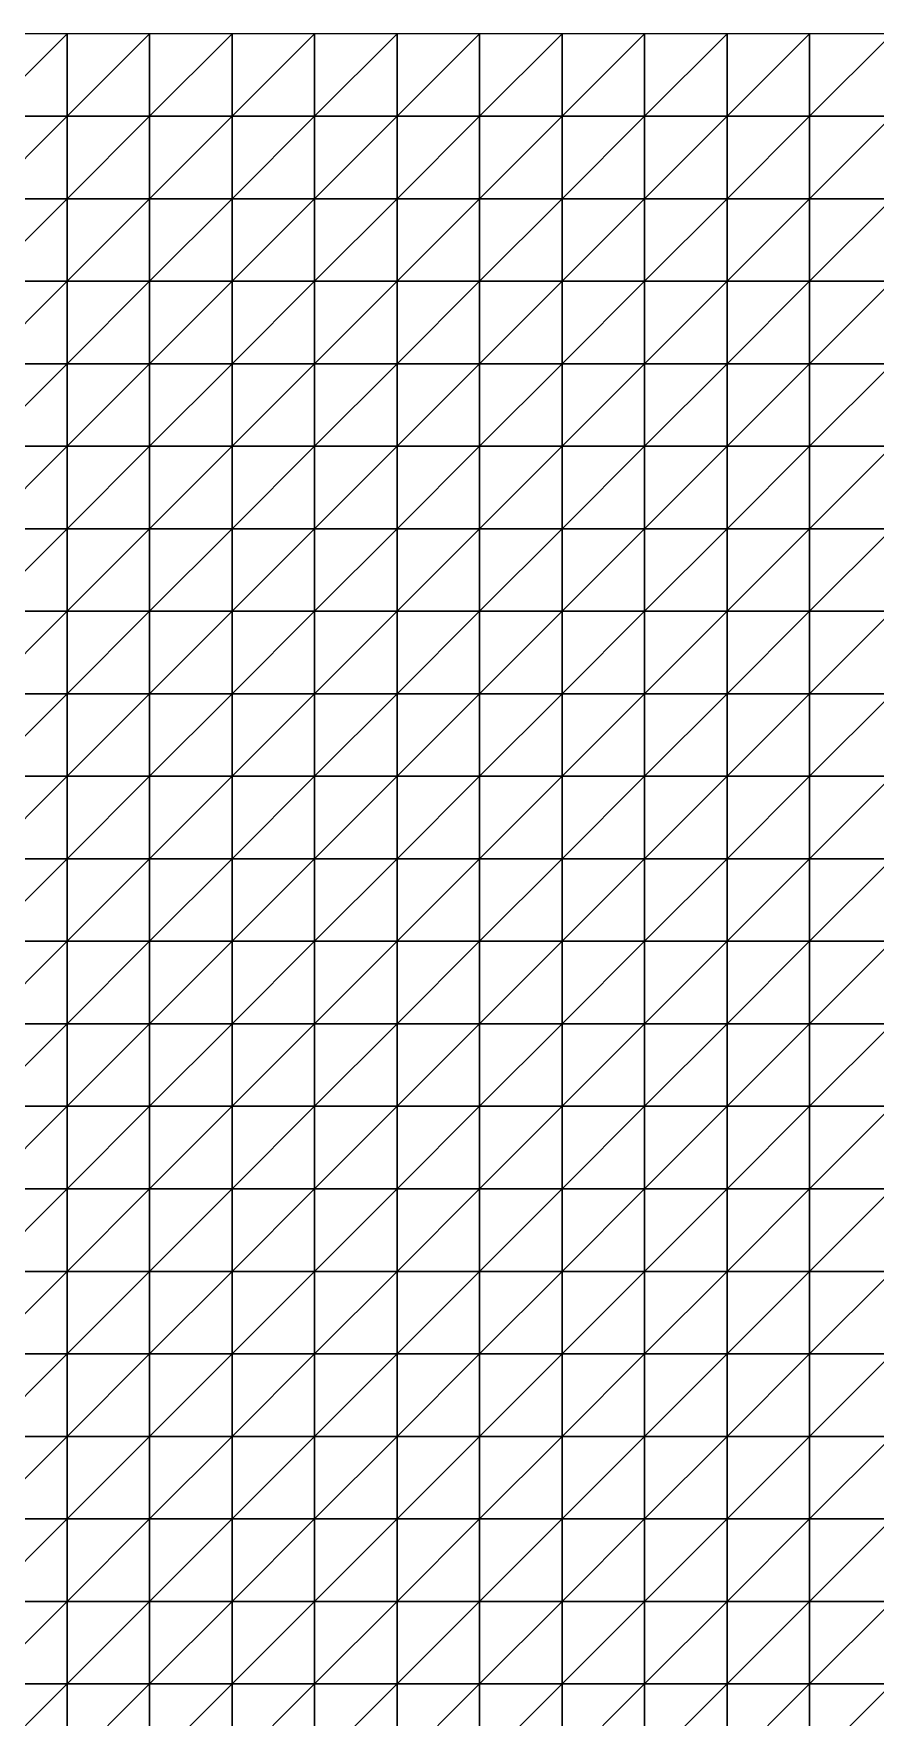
# Model space of a CAD drawing. Header units: metres. Extents: x 351000 to 353000, y 7455000 to 7457000.
# Drawn here: x 352490 to 352745, y 7456490 to 7457000 of the extents above; entities that cross this region are included whole.
import ezdxf

# ---------------------------------------------------------------- set-up
doc = ezdxf.new("R2010")
doc.units = ezdxf.units.M

msp = doc.modelspace()

# ---------------------------------------------------------------- linework, layer by layer
at = {"layer": 'BASE_OF_COVER_BOC'}
for points in [[(352475, 7456975, 1229.45), (352500, 7456975, 1232.78), (352500, 7457000, 1230.22)], [(352475, 7456975, 1229.45), (352500, 7457000, 1230.22), (352475, 7457000, 1227.52)], [(352500, 7456975, 1232.78), (352525, 7456975, 1236.46), (352525, 7457000, 1233.61)], [(352500, 7456975, 1232.78), (352525, 7457000, 1233.61), (352500, 7457000, 1230.22)], [(352525, 7456975, 1236.46), (352550, 7456975, 1240.6), (352550, 7457000, 1237.88)], [(352525, 7456975, 1236.46), (352550, 7457000, 1237.88), (352525, 7457000, 1233.61)], [(352550, 7456975, 1240.6), (352575, 7456975, 1245.23), (352575, 7457000, 1242.91)], [(352550, 7456975, 1240.6), (352575, 7457000, 1242.91), (352550, 7457000, 1237.88)], [(352575, 7456975, 1245.23), (352600, 7456975, 1250.13), (352600, 7457000, 1248.21)], [(352575, 7456975, 1245.23), (352600, 7457000, 1248.21), (352575, 7457000, 1242.91)], [(352600, 7456975, 1250.13), (352625, 7456975, 1254.7), (352625, 7457000, 1252.91)], [(352600, 7456975, 1250.13), (352625, 7457000, 1252.91), (352600, 7457000, 1248.21)], [(352625, 7456975, 1254.7), (352650, 7456975, 1258.11), (352650, 7457000, 1256.09)], [(352625, 7456975, 1254.7), (352650, 7457000, 1256.09), (352625, 7457000, 1252.91)], [(352650, 7456975, 1258.11), (352675, 7456975, 1259.13), (352675, 7457000, 1256.36)], [(352650, 7456975, 1258.11), (352675, 7457000, 1256.36), (352650, 7457000, 1256.09)], [(352675, 7456975, 1259.13), (352700, 7456975, 1257.76), (352700, 7457000, 1255.43)], [(352675, 7456975, 1259.13), (352700, 7457000, 1255.43), (352675, 7457000, 1256.36)], [(352700, 7456975, 1257.76), (352725, 7456975, 1254.76), (352725, 7457000, 1251.84)], [(352700, 7456975, 1257.76), (352725, 7457000, 1251.84), (352700, 7457000, 1255.43)], [(352725, 7456975, 1254.76), (352750, 7456975, 1249.27), (352750, 7457000, 1246.85)], [(352725, 7456975, 1254.76), (352750, 7457000, 1246.85), (352725, 7457000, 1251.84)], [(352475, 7456950, 1231.64), (352500, 7456950, 1235.2), (352500, 7456975, 1232.78)], [(352475, 7456950, 1231.64), (352500, 7456975, 1232.78), (352475, 7456975, 1229.45)], [(352500, 7456950, 1235.2), (352525, 7456950, 1238.95), (352525, 7456975, 1236.46)], [(352500, 7456950, 1235.2), (352525, 7456975, 1236.46), (352500, 7456975, 1232.78)], [(352525, 7456950, 1238.95), (352550, 7456950, 1242.75), (352550, 7456975, 1240.6)], [(352525, 7456950, 1238.95), (352550, 7456975, 1240.6), (352525, 7456975, 1236.46)], [(352550, 7456950, 1242.75), (352575, 7456950, 1246.61), (352575, 7456975, 1245.23)], [(352550, 7456950, 1242.75), (352575, 7456975, 1245.23), (352550, 7456975, 1240.6)], [(352575, 7456950, 1246.61), (352600, 7456950, 1250.5), (352600, 7456975, 1250.13)], [(352575, 7456950, 1246.61), (352600, 7456975, 1250.13), (352575, 7456975, 1245.23)], [(352600, 7456950, 1250.5), (352625, 7456950, 1254.19), (352625, 7456975, 1254.7)], [(352600, 7456950, 1250.5), (352625, 7456975, 1254.7), (352600, 7456975, 1250.13)], [(352625, 7456950, 1254.19), (352650, 7456950, 1257.14), (352650, 7456975, 1258.11)], [(352625, 7456950, 1254.19), (352650, 7456975, 1258.11), (352625, 7456975, 1254.7)], [(352650, 7456950, 1257.14), (352675, 7456950, 1258.64), (352675, 7456975, 1259.13)], [(352650, 7456950, 1257.14), (352675, 7456975, 1259.13), (352650, 7456975, 1258.11)], [(352675, 7456950, 1258.64), (352700, 7456950, 1258.05), (352700, 7456975, 1257.76)], [(352675, 7456950, 1258.64), (352700, 7456975, 1257.76), (352675, 7456975, 1259.13)], [(352700, 7456950, 1258.05), (352725, 7456950, 1255.13), (352725, 7456975, 1254.76)], [(352700, 7456950, 1258.05), (352725, 7456975, 1254.76), (352700, 7456975, 1257.76)], [(352725, 7456950, 1255.13), (352750, 7456950, 1250.16), (352750, 7456975, 1249.27)], [(352725, 7456950, 1255.13), (352750, 7456975, 1249.27), (352725, 7456975, 1254.76)], [(352475, 7456925, 1233.91), (352500, 7456925, 1237.12), (352500, 7456950, 1235.2)], [(352475, 7456925, 1233.91), (352500, 7456950, 1235.2), (352475, 7456950, 1231.64)], [(352500, 7456925, 1237.12), (352525, 7456925, 1240.62), (352525, 7456950, 1238.95)], [(352500, 7456925, 1237.12), (352525, 7456950, 1238.95), (352500, 7456950, 1235.2)], [(352525, 7456925, 1240.62), (352550, 7456925, 1243.99), (352550, 7456950, 1242.75)], [(352525, 7456925, 1240.62), (352550, 7456950, 1242.75), (352525, 7456950, 1238.95)], [(352550, 7456925, 1243.99), (352575, 7456925, 1247.06), (352575, 7456950, 1246.61)], [(352550, 7456925, 1243.99), (352575, 7456950, 1246.61), (352550, 7456950, 1242.75)], [(352575, 7456925, 1247.06), (352600, 7456925, 1249.83), (352600, 7456950, 1250.5)], [(352575, 7456925, 1247.06), (352600, 7456950, 1250.5), (352575, 7456950, 1246.61)], [(352600, 7456925, 1249.83), (352625, 7456925, 1252.32), (352625, 7456950, 1254.19)], [(352600, 7456925, 1249.83), (352625, 7456950, 1254.19), (352600, 7456950, 1250.5)], [(352625, 7456925, 1252.32), (352650, 7456925, 1254.39), (352650, 7456950, 1257.14)], [(352625, 7456925, 1252.32), (352650, 7456950, 1257.14), (352625, 7456950, 1254.19)], [(352650, 7456925, 1254.39), (352675, 7456925, 1255.62), (352675, 7456950, 1258.64)], [(352650, 7456925, 1254.39), (352675, 7456950, 1258.64), (352650, 7456950, 1257.14)], [(352675, 7456925, 1255.62), (352700, 7456925, 1255.51), (352700, 7456950, 1258.05)], [(352675, 7456925, 1255.62), (352700, 7456950, 1258.05), (352675, 7456950, 1258.64)], [(352700, 7456925, 1255.51), (352725, 7456925, 1253.62), (352725, 7456950, 1255.13)], [(352700, 7456925, 1255.51), (352725, 7456950, 1255.13), (352700, 7456950, 1258.05)], [(352725, 7456925, 1253.62), (352750, 7456925, 1249.91), (352750, 7456950, 1250.16)], [(352725, 7456925, 1253.62), (352750, 7456950, 1250.16), (352725, 7456950, 1255.13)], [(352475, 7456900, 1236.33), (352500, 7456900, 1238.65), (352500, 7456925, 1237.12)], [(352475, 7456900, 1236.33), (352500, 7456925, 1237.12), (352475, 7456925, 1233.91)], [(352500, 7456900, 1238.65), (352525, 7456900, 1241.57), (352525, 7456925, 1240.62)], [(352500, 7456900, 1238.65), (352525, 7456925, 1240.62), (352500, 7456925, 1237.12)], [(352525, 7456900, 1241.57), (352550, 7456900, 1244.49), (352550, 7456925, 1243.99)], [(352525, 7456900, 1241.57), (352550, 7456925, 1243.99), (352525, 7456925, 1240.62)], [(352550, 7456900, 1244.49), (352575, 7456900, 1246.99), (352575, 7456925, 1247.06)], [(352550, 7456900, 1244.49), (352575, 7456925, 1247.06), (352550, 7456925, 1243.99)], [(352575, 7456900, 1246.99), (352600, 7456900, 1248.93), (352600, 7456925, 1249.83)], [(352575, 7456900, 1246.99), (352600, 7456925, 1249.83), (352575, 7456925, 1247.06)], [(352600, 7456900, 1248.93), (352625, 7456900, 1250.39), (352625, 7456925, 1252.32)], [(352600, 7456900, 1248.93), (352625, 7456925, 1252.32), (352600, 7456925, 1249.83)], [(352625, 7456900, 1250.39), (352650, 7456900, 1251.5), (352650, 7456925, 1254.39)], [(352625, 7456900, 1250.39), (352650, 7456925, 1254.39), (352625, 7456925, 1252.32)], [(352650, 7456900, 1251.5), (352675, 7456900, 1252.22), (352675, 7456925, 1255.62)], [(352650, 7456900, 1251.5), (352675, 7456925, 1255.62), (352650, 7456925, 1254.39)], [(352675, 7456900, 1252.22), (352700, 7456900, 1252.3), (352700, 7456925, 1255.51)], [(352675, 7456900, 1252.22), (352700, 7456925, 1255.51), (352675, 7456925, 1255.62)], [(352700, 7456900, 1252.3), (352725, 7456900, 1251.35), (352725, 7456925, 1253.62)], [(352700, 7456900, 1252.3), (352725, 7456925, 1253.62), (352700, 7456925, 1255.51)], [(352725, 7456900, 1251.35), (352750, 7456900, 1249.09), (352750, 7456925, 1249.91)], [(352725, 7456900, 1251.35), (352750, 7456925, 1249.91), (352725, 7456925, 1253.62)], [(352475, 7456875, 1239.19), (352500, 7456875, 1240.3), (352500, 7456900, 1238.65)], [(352475, 7456875, 1239.19), (352500, 7456900, 1238.65), (352475, 7456900, 1236.33)], [(352500, 7456875, 1240.3), (352525, 7456875, 1242.36), (352525, 7456900, 1241.57)], [(352500, 7456875, 1240.3), (352525, 7456900, 1241.57), (352500, 7456900, 1238.65)], [(352525, 7456875, 1242.36), (352550, 7456875, 1244.79), (352550, 7456900, 1244.49)], [(352525, 7456875, 1242.36), (352550, 7456900, 1244.49), (352525, 7456900, 1241.57)], [(352550, 7456875, 1244.79), (352575, 7456875, 1246.97), (352575, 7456900, 1246.99)], [(352550, 7456875, 1244.79), (352575, 7456900, 1246.99), (352550, 7456900, 1244.49)], [(352575, 7456875, 1246.97), (352600, 7456875, 1248.53), (352600, 7456900, 1248.93)], [(352575, 7456875, 1246.97), (352600, 7456900, 1248.93), (352575, 7456900, 1246.99)], [(352600, 7456875, 1248.53), (352625, 7456875, 1249.42), (352625, 7456900, 1250.39)], [(352600, 7456875, 1248.53), (352625, 7456900, 1250.39), (352600, 7456900, 1248.93)], [(352625, 7456875, 1249.42), (352650, 7456875, 1249.82), (352650, 7456900, 1251.5)], [(352625, 7456875, 1249.42), (352650, 7456900, 1251.5), (352625, 7456900, 1250.39)], [(352650, 7456875, 1249.82), (352675, 7456875, 1249.95), (352675, 7456900, 1252.22)], [(352650, 7456875, 1249.82), (352675, 7456900, 1252.22), (352650, 7456900, 1251.5)], [(352675, 7456875, 1249.95), (352700, 7456875, 1249.87), (352700, 7456900, 1252.3)], [(352675, 7456875, 1249.95), (352700, 7456900, 1252.3), (352675, 7456900, 1252.22)], [(352700, 7456875, 1249.87), (352725, 7456875, 1249.41), (352725, 7456900, 1251.35)], [(352700, 7456875, 1249.87), (352725, 7456900, 1251.35), (352700, 7456900, 1252.3)], [(352725, 7456875, 1249.41), (352750, 7456875, 1248.23), (352750, 7456900, 1249.09)], [(352725, 7456875, 1249.41), (352750, 7456900, 1249.09), (352725, 7456900, 1251.35)], [(352475, 7456850, 1242.71), (352500, 7456850, 1242.59), (352500, 7456875, 1240.3)], [(352475, 7456850, 1242.71), (352500, 7456875, 1240.3), (352475, 7456875, 1239.19)], [(352500, 7456850, 1242.59), (352525, 7456850, 1243.6), (352525, 7456875, 1242.36)], [(352500, 7456850, 1242.59), (352525, 7456875, 1242.36), (352500, 7456875, 1240.3)], [(352525, 7456850, 1243.6), (352550, 7456850, 1245.4), (352550, 7456875, 1244.79)], [(352525, 7456850, 1243.6), (352550, 7456875, 1244.79), (352525, 7456875, 1242.36)], [(352550, 7456850, 1245.4), (352575, 7456850, 1247.36), (352575, 7456875, 1246.97)], [(352550, 7456850, 1245.4), (352575, 7456875, 1246.97), (352550, 7456875, 1244.79)], [(352575, 7456850, 1247.36), (352600, 7456850, 1248.93), (352600, 7456875, 1248.53)], [(352575, 7456850, 1247.36), (352600, 7456875, 1248.53), (352575, 7456875, 1246.97)], [(352600, 7456850, 1248.93), (352625, 7456850, 1249.77), (352625, 7456875, 1249.42)], [(352600, 7456850, 1248.93), (352625, 7456875, 1249.42), (352600, 7456875, 1248.53)], [(352625, 7456850, 1249.77), (352650, 7456850, 1249.92), (352650, 7456875, 1249.82)], [(352625, 7456850, 1249.77), (352650, 7456875, 1249.82), (352625, 7456875, 1249.42)], [(352650, 7456850, 1249.92), (352675, 7456850, 1249.63), (352675, 7456875, 1249.95)], [(352650, 7456850, 1249.92), (352675, 7456875, 1249.95), (352650, 7456875, 1249.82)], [(352675, 7456850, 1249.63), (352700, 7456850, 1249.17), (352700, 7456875, 1249.87)], [(352675, 7456850, 1249.63), (352700, 7456875, 1249.87), (352675, 7456875, 1249.95)], [(352700, 7456850, 1249.17), (352725, 7456850, 1248.63), (352725, 7456875, 1249.41)], [(352700, 7456850, 1249.17), (352725, 7456875, 1249.41), (352700, 7456875, 1249.87)], [(352725, 7456850, 1248.63), (352750, 7456850, 1247.86), (352750, 7456875, 1248.23)], [(352725, 7456850, 1248.63), (352750, 7456875, 1248.23), (352725, 7456875, 1249.41)], [(352475, 7456825, 1246.7), (352500, 7456825, 1245.61), (352500, 7456850, 1242.59)], [(352475, 7456825, 1246.7), (352500, 7456850, 1242.59), (352475, 7456850, 1242.71)], [(352500, 7456825, 1245.61), (352525, 7456825, 1245.54), (352525, 7456850, 1243.6)], [(352500, 7456825, 1245.61), (352525, 7456850, 1243.6), (352500, 7456850, 1242.59)], [(352525, 7456825, 1245.54), (352550, 7456825, 1246.52), (352550, 7456850, 1245.4)], [(352525, 7456825, 1245.54), (352550, 7456850, 1245.4), (352525, 7456850, 1243.6)], [(352550, 7456825, 1246.52), (352575, 7456825, 1248.18), (352575, 7456850, 1247.36)], [(352550, 7456825, 1246.52), (352575, 7456850, 1247.36), (352550, 7456850, 1245.4)], [(352575, 7456825, 1248.18), (352600, 7456825, 1249.89), (352600, 7456850, 1248.93)], [(352575, 7456825, 1248.18), (352600, 7456850, 1248.93), (352575, 7456850, 1247.36)], [(352600, 7456825, 1249.89), (352625, 7456825, 1251.1), (352625, 7456850, 1249.77)], [(352600, 7456825, 1249.89), (352625, 7456850, 1249.77), (352600, 7456850, 1248.93)], [(352625, 7456825, 1251.1), (352650, 7456825, 1251.53), (352650, 7456850, 1249.92)], [(352625, 7456825, 1251.1), (352650, 7456850, 1249.92), (352625, 7456850, 1249.77)], [(352650, 7456825, 1251.53), (352675, 7456825, 1251.21), (352675, 7456850, 1249.63)], [(352650, 7456825, 1251.53), (352675, 7456850, 1249.63), (352650, 7456850, 1249.92)], [(352675, 7456825, 1251.21), (352700, 7456825, 1250.44), (352700, 7456850, 1249.17)], [(352675, 7456825, 1251.21), (352700, 7456850, 1249.17), (352675, 7456850, 1249.63)], [(352700, 7456825, 1250.44), (352725, 7456825, 1249.48), (352725, 7456850, 1248.63)], [(352700, 7456825, 1250.44), (352725, 7456850, 1248.63), (352700, 7456850, 1249.17)], [(352725, 7456825, 1249.48), (352750, 7456825, 1248.44), (352750, 7456850, 1247.86)], [(352725, 7456825, 1249.48), (352750, 7456850, 1247.86), (352725, 7456850, 1248.63)], [(352475, 7456800, 1250.44), (352500, 7456800, 1248.83), (352500, 7456825, 1245.61)], [(352475, 7456800, 1250.44), (352500, 7456825, 1245.61), (352475, 7456825, 1246.7)], [(352500, 7456800, 1248.83), (352525, 7456800, 1247.85), (352525, 7456825, 1245.54)], [(352500, 7456800, 1248.83), (352525, 7456825, 1245.54), (352500, 7456825, 1245.61)], [(352525, 7456800, 1247.85), (352550, 7456800, 1247.96), (352550, 7456825, 1246.52)], [(352525, 7456800, 1247.85), (352550, 7456825, 1246.52), (352525, 7456825, 1245.54)], [(352550, 7456800, 1247.96), (352575, 7456800, 1249.15), (352575, 7456825, 1248.18)], [(352550, 7456800, 1247.96), (352575, 7456825, 1248.18), (352550, 7456825, 1246.52)], [(352575, 7456800, 1249.15), (352600, 7456800, 1250.97), (352600, 7456825, 1249.89)], [(352575, 7456800, 1249.15), (352600, 7456825, 1249.89), (352575, 7456825, 1248.18)], [(352600, 7456800, 1250.97), (352625, 7456800, 1252.74), (352625, 7456825, 1251.1)], [(352600, 7456800, 1250.97), (352625, 7456825, 1251.1), (352600, 7456825, 1249.89)], [(352625, 7456800, 1252.74), (352650, 7456800, 1253.88), (352650, 7456825, 1251.53)], [(352625, 7456800, 1252.74), (352650, 7456825, 1251.53), (352625, 7456825, 1251.1)], [(352650, 7456800, 1253.88), (352675, 7456800, 1254.07), (352675, 7456825, 1251.21)], [(352650, 7456800, 1253.88), (352675, 7456825, 1251.21), (352650, 7456825, 1251.53)], [(352675, 7456800, 1254.07), (352700, 7456800, 1253.35), (352700, 7456825, 1250.44)], [(352675, 7456800, 1254.07), (352700, 7456825, 1250.44), (352675, 7456825, 1251.21)], [(352700, 7456800, 1253.35), (352725, 7456800, 1252.01), (352725, 7456825, 1249.48)], [(352700, 7456800, 1253.35), (352725, 7456825, 1249.48), (352700, 7456825, 1250.44)], [(352725, 7456800, 1252.01), (352750, 7456800, 1250.34), (352750, 7456825, 1248.44)], [(352725, 7456800, 1252.01), (352750, 7456825, 1248.44), (352725, 7456825, 1249.48)], [(352475, 7456775, 1252.91), (352500, 7456775, 1251.31), (352500, 7456800, 1248.83)], [(352475, 7456775, 1252.91), (352500, 7456800, 1248.83), (352475, 7456800, 1250.44)], [(352500, 7456775, 1251.31), (352525, 7456775, 1249.86), (352525, 7456800, 1247.85)], [(352500, 7456775, 1251.31), (352525, 7456800, 1247.85), (352500, 7456800, 1248.83)], [(352525, 7456775, 1249.86), (352550, 7456775, 1249.28), (352550, 7456800, 1247.96)], [(352525, 7456775, 1249.86), (352550, 7456800, 1247.96), (352525, 7456800, 1247.85)], [(352550, 7456775, 1249.28), (352575, 7456775, 1249.96), (352575, 7456800, 1249.15)], [(352550, 7456775, 1249.28), (352575, 7456800, 1249.15), (352550, 7456800, 1247.96)], [(352575, 7456775, 1249.96), (352600, 7456775, 1251.77), (352600, 7456800, 1250.97)], [(352575, 7456775, 1249.96), (352600, 7456800, 1250.97), (352575, 7456800, 1249.15)], [(352600, 7456775, 1251.77), (352625, 7456775, 1254.11), (352625, 7456800, 1252.74)], [(352600, 7456775, 1251.77), (352625, 7456800, 1252.74), (352600, 7456800, 1250.97)], [(352625, 7456775, 1254.11), (352650, 7456775, 1256.21), (352650, 7456800, 1253.88)], [(352625, 7456775, 1254.11), (352650, 7456800, 1253.88), (352625, 7456800, 1252.74)], [(352650, 7456775, 1256.21), (352675, 7456775, 1257.36), (352675, 7456800, 1254.07)], [(352650, 7456775, 1256.21), (352675, 7456800, 1254.07), (352650, 7456800, 1253.88)], [(352675, 7456775, 1257.36), (352700, 7456775, 1257.21), (352700, 7456800, 1253.35)], [(352675, 7456775, 1257.36), (352700, 7456800, 1253.35), (352675, 7456800, 1254.07)], [(352700, 7456775, 1257.21), (352725, 7456775, 1255.83), (352725, 7456800, 1252.01)], [(352700, 7456775, 1257.21), (352725, 7456800, 1252.01), (352700, 7456800, 1253.35)], [(352725, 7456775, 1255.83), (352750, 7456775, 1253.55), (352750, 7456800, 1250.34)], [(352725, 7456775, 1255.83), (352750, 7456800, 1250.34), (352725, 7456800, 1252.01)], [(352475, 7456750, 1253.27), (352500, 7456750, 1252.2), (352500, 7456775, 1251.31)], [(352475, 7456750, 1253.27), (352500, 7456775, 1251.31), (352475, 7456775, 1252.91)], [(352500, 7456750, 1252.2), (352525, 7456750, 1250.89), (352525, 7456775, 1249.86)], [(352500, 7456750, 1252.2), (352525, 7456775, 1249.86), (352500, 7456775, 1251.31)], [(352525, 7456750, 1250.89), (352550, 7456750, 1250.11), (352550, 7456775, 1249.28)], [(352525, 7456750, 1250.89), (352550, 7456775, 1249.28), (352525, 7456775, 1249.86)], [(352550, 7456750, 1250.11), (352575, 7456750, 1250.49), (352575, 7456775, 1249.96)], [(352550, 7456750, 1250.11), (352575, 7456775, 1249.96), (352550, 7456775, 1249.28)], [(352575, 7456750, 1250.49), (352600, 7456750, 1252.25), (352600, 7456775, 1251.77)], [(352575, 7456750, 1250.49), (352600, 7456775, 1251.77), (352575, 7456775, 1249.96)], [(352600, 7456750, 1252.25), (352625, 7456750, 1255.03), (352625, 7456775, 1254.11)], [(352600, 7456750, 1252.25), (352625, 7456775, 1254.11), (352600, 7456775, 1251.77)], [(352625, 7456750, 1255.03), (352650, 7456750, 1258.03), (352650, 7456775, 1256.21)], [(352625, 7456750, 1255.03), (352650, 7456775, 1256.21), (352625, 7456775, 1254.11)], [(352650, 7456750, 1258.03), (352675, 7456750, 1260.32), (352675, 7456775, 1257.36)], [(352650, 7456750, 1258.03), (352675, 7456775, 1257.36), (352650, 7456775, 1256.21)], [(352675, 7456750, 1260.32), (352700, 7456750, 1261.13), (352700, 7456775, 1257.21)], [(352675, 7456750, 1260.32), (352700, 7456775, 1257.21), (352675, 7456775, 1257.36)], [(352700, 7456750, 1261.13), (352725, 7456750, 1260.16), (352725, 7456775, 1255.83)], [(352700, 7456750, 1261.13), (352725, 7456775, 1255.83), (352700, 7456775, 1257.21)], [(352725, 7456750, 1260.16), (352750, 7456750, 1257.58), (352750, 7456775, 1253.55)], [(352725, 7456750, 1260.16), (352750, 7456775, 1253.55), (352725, 7456775, 1255.83)], [(352475, 7456725, 1251.41), (352500, 7456725, 1251.22), (352500, 7456750, 1252.2)], [(352475, 7456725, 1251.41), (352500, 7456750, 1252.2), (352475, 7456750, 1253.27)], [(352500, 7456725, 1251.22), (352525, 7456725, 1250.68), (352525, 7456750, 1250.89)], [(352500, 7456725, 1251.22), (352525, 7456750, 1250.89), (352500, 7456750, 1252.2)], [(352525, 7456725, 1250.68), (352550, 7456725, 1250.35), (352550, 7456750, 1250.11)], [(352525, 7456725, 1250.68), (352550, 7456750, 1250.11), (352525, 7456750, 1250.89)], [(352550, 7456725, 1250.35), (352575, 7456725, 1250.88), (352575, 7456750, 1250.49)], [(352550, 7456725, 1250.35), (352575, 7456750, 1250.49), (352550, 7456750, 1250.11)], [(352575, 7456725, 1250.88), (352600, 7456725, 1252.66), (352600, 7456750, 1252.25)], [(352575, 7456725, 1250.88), (352600, 7456750, 1252.25), (352575, 7456750, 1250.49)], [(352600, 7456725, 1252.66), (352625, 7456725, 1255.64), (352625, 7456750, 1255.03)], [(352600, 7456725, 1252.66), (352625, 7456750, 1255.03), (352600, 7456750, 1252.25)], [(352625, 7456725, 1255.64), (352650, 7456725, 1259.2), (352650, 7456750, 1258.03)], [(352625, 7456725, 1255.64), (352650, 7456750, 1258.03), (352625, 7456750, 1255.03)], [(352650, 7456725, 1259.2), (352675, 7456725, 1262.38), (352675, 7456750, 1260.32)], [(352650, 7456725, 1259.2), (352675, 7456750, 1260.32), (352650, 7456750, 1258.03)], [(352675, 7456725, 1262.38), (352700, 7456725, 1262.42), (352700, 7456750, 1261.13)], [(352675, 7456725, 1262.38), (352700, 7456750, 1261.13), (352675, 7456750, 1260.32)], [(352700, 7456725, 1262.42), (352725, 7456725, 1261.01), (352725, 7456750, 1260.16)], [(352700, 7456725, 1262.42), (352725, 7456750, 1260.16), (352700, 7456750, 1261.13)], [(352725, 7456725, 1261.01), (352750, 7456725, 1258.96), (352750, 7456750, 1257.58)], [(352725, 7456725, 1261.01), (352750, 7456750, 1257.58), (352725, 7456750, 1260.16)], [(352475, 7456700, 1248.1), (352500, 7456700, 1248.9), (352500, 7456725, 1251.22)], [(352475, 7456700, 1248.1), (352500, 7456725, 1251.22), (352475, 7456725, 1251.41)], [(352500, 7456700, 1248.9), (352525, 7456700, 1249.55), (352525, 7456725, 1250.68)], [(352500, 7456700, 1248.9), (352525, 7456725, 1250.68), (352500, 7456725, 1251.22)], [(352525, 7456700, 1249.55), (352550, 7456700, 1250.23), (352550, 7456725, 1250.35)], [(352525, 7456700, 1249.55), (352550, 7456725, 1250.35), (352525, 7456725, 1250.68)], [(352550, 7456700, 1250.23), (352575, 7456700, 1251.32), (352575, 7456725, 1250.88)], [(352550, 7456700, 1250.23), (352575, 7456725, 1250.88), (352550, 7456725, 1250.35)], [(352575, 7456700, 1251.32), (352600, 7456700, 1253.25), (352600, 7456725, 1252.66)], [(352575, 7456700, 1251.32), (352600, 7456725, 1252.66), (352575, 7456725, 1250.88)], [(352600, 7456700, 1253.25), (352625, 7456700, 1256.14), (352625, 7456725, 1255.64)], [(352600, 7456700, 1253.25), (352625, 7456725, 1255.64), (352600, 7456725, 1252.66)], [(352625, 7456700, 1256.14), (352650, 7456700, 1259.7), (352650, 7456725, 1259.2)], [(352625, 7456700, 1256.14), (352650, 7456725, 1259.2), (352625, 7456725, 1255.64)], [(352650, 7456700, 1259.7), (352675, 7456700, 1262.98), (352675, 7456725, 1262.38)], [(352650, 7456700, 1259.7), (352675, 7456725, 1262.38), (352650, 7456725, 1259.2)], [(352675, 7456700, 1262.98), (352700, 7456700, 1261.96), (352700, 7456725, 1262.42)], [(352675, 7456700, 1262.98), (352700, 7456725, 1262.42), (352675, 7456725, 1262.38)], [(352700, 7456700, 1261.96), (352725, 7456700, 1260.26), (352725, 7456725, 1261.01)], [(352700, 7456700, 1261.96), (352725, 7456725, 1261.01), (352700, 7456725, 1262.42)], [(352725, 7456700, 1260.26), (352750, 7456700, 1257.94), (352750, 7456725, 1258.96)], [(352725, 7456700, 1260.26), (352750, 7456725, 1258.96), (352725, 7456725, 1261.01)], [(352475, 7456675, 1244.79), (352500, 7456675, 1246.37), (352500, 7456700, 1248.9)], [(352475, 7456675, 1244.79), (352500, 7456700, 1248.9), (352475, 7456700, 1248.1)], [(352500, 7456675, 1246.37), (352525, 7456675, 1248.16), (352525, 7456700, 1249.55)], [(352500, 7456675, 1246.37), (352525, 7456700, 1249.55), (352500, 7456700, 1248.9)], [(352525, 7456675, 1248.16), (352550, 7456675, 1249.99), (352550, 7456700, 1250.23)], [(352525, 7456675, 1248.16), (352550, 7456700, 1250.23), (352525, 7456700, 1249.55)], [(352550, 7456675, 1249.99), (352575, 7456675, 1251.86), (352575, 7456700, 1251.32)], [(352550, 7456675, 1249.99), (352575, 7456700, 1251.32), (352550, 7456700, 1250.23)], [(352575, 7456675, 1251.86), (352600, 7456675, 1253.97), (352600, 7456700, 1253.25)], [(352575, 7456675, 1251.86), (352600, 7456700, 1253.25), (352575, 7456700, 1251.32)], [(352600, 7456675, 1253.97), (352625, 7456675, 1256.52), (352625, 7456700, 1256.14)], [(352600, 7456675, 1253.97), (352625, 7456700, 1256.14), (352600, 7456700, 1253.25)], [(352625, 7456675, 1256.52), (352650, 7456675, 1259.49), (352650, 7456700, 1259.7)], [(352625, 7456675, 1256.52), (352650, 7456700, 1259.7), (352625, 7456700, 1256.14)], [(352650, 7456675, 1259.49), (352675, 7456675, 1262.3), (352675, 7456700, 1262.98)], [(352650, 7456675, 1259.49), (352675, 7456700, 1262.98), (352650, 7456700, 1259.7)], [(352675, 7456675, 1262.3), (352700, 7456675, 1261.06), (352700, 7456700, 1261.96)], [(352675, 7456675, 1262.3), (352700, 7456700, 1261.96), (352675, 7456700, 1262.98)], [(352700, 7456675, 1261.06), (352725, 7456675, 1259.21), (352725, 7456700, 1260.26)], [(352700, 7456675, 1261.06), (352725, 7456700, 1260.26), (352700, 7456700, 1261.96)], [(352725, 7456675, 1259.21), (352750, 7456675, 1256.81), (352750, 7456700, 1257.94)], [(352725, 7456675, 1259.21), (352750, 7456700, 1257.94), (352725, 7456700, 1260.26)], [(352475, 7456650, 1242.96), (352500, 7456650, 1244.78), (352500, 7456675, 1246.37)], [(352475, 7456650, 1242.96), (352500, 7456675, 1246.37), (352475, 7456675, 1244.79)], [(352500, 7456650, 1244.78), (352525, 7456650, 1247.18), (352525, 7456675, 1248.16)], [(352500, 7456650, 1244.78), (352525, 7456675, 1248.16), (352500, 7456675, 1246.37)], [(352525, 7456650, 1247.18), (352550, 7456650, 1249.75), (352550, 7456675, 1249.99)], [(352525, 7456650, 1247.18), (352550, 7456675, 1249.99), (352525, 7456675, 1248.16)], [(352550, 7456650, 1249.75), (352575, 7456650, 1252.19), (352575, 7456675, 1251.86)], [(352550, 7456650, 1249.75), (352575, 7456675, 1251.86), (352550, 7456675, 1249.99)], [(352575, 7456650, 1252.19), (352600, 7456650, 1254.38), (352600, 7456675, 1253.97)], [(352575, 7456650, 1252.19), (352600, 7456675, 1253.97), (352575, 7456675, 1251.86)], [(352600, 7456650, 1254.38), (352625, 7456650, 1256.43), (352625, 7456675, 1256.52)], [(352600, 7456650, 1254.38), (352625, 7456675, 1256.52), (352600, 7456675, 1253.97)], [(352625, 7456650, 1256.43), (352650, 7456650, 1258.46), (352650, 7456675, 1259.49)], [(352625, 7456650, 1256.43), (352650, 7456675, 1259.49), (352625, 7456675, 1256.52)], [(352650, 7456650, 1258.46), (352675, 7456650, 1260.47), (352675, 7456675, 1262.3)], [(352650, 7456650, 1258.46), (352675, 7456675, 1262.3), (352650, 7456675, 1259.49)], [(352675, 7456650, 1260.47), (352700, 7456650, 1260.09), (352700, 7456675, 1261.06)], [(352675, 7456650, 1260.47), (352700, 7456675, 1261.06), (352675, 7456675, 1262.3)], [(352700, 7456650, 1260.09), (352725, 7456650, 1258.33), (352725, 7456675, 1259.21)], [(352700, 7456650, 1260.09), (352725, 7456675, 1259.21), (352700, 7456675, 1261.06)], [(352725, 7456650, 1258.33), (352750, 7456650, 1256.14), (352750, 7456675, 1256.81)], [(352725, 7456650, 1258.33), (352750, 7456675, 1256.81), (352725, 7456675, 1259.21)], [(352475, 7456625, 1243.41), (352500, 7456625, 1244.79), (352500, 7456650, 1244.78)], [(352475, 7456625, 1243.41), (352500, 7456650, 1244.78), (352475, 7456650, 1242.96)], [(352500, 7456625, 1244.79), (352525, 7456625, 1246.91), (352525, 7456650, 1247.18)], [(352500, 7456625, 1244.79), (352525, 7456650, 1247.18), (352500, 7456650, 1244.78)], [(352525, 7456625, 1246.91), (352550, 7456625, 1249.42), (352550, 7456650, 1249.75)], [(352525, 7456625, 1246.91), (352550, 7456650, 1249.75), (352525, 7456650, 1247.18)], [(352550, 7456625, 1249.42), (352575, 7456625, 1251.88), (352575, 7456650, 1252.19)], [(352550, 7456625, 1249.42), (352575, 7456650, 1252.19), (352550, 7456650, 1249.75)], [(352575, 7456625, 1251.88), (352600, 7456625, 1253.94), (352600, 7456650, 1254.38)], [(352575, 7456625, 1251.88), (352600, 7456650, 1254.38), (352575, 7456650, 1252.19)], [(352600, 7456625, 1253.94), (352625, 7456625, 1255.49), (352625, 7456650, 1256.43)], [(352600, 7456625, 1253.94), (352625, 7456650, 1256.43), (352600, 7456650, 1254.38)], [(352625, 7456625, 1255.49), (352650, 7456625, 1256.65), (352650, 7456650, 1258.46)], [(352625, 7456625, 1255.49), (352650, 7456650, 1258.46), (352625, 7456650, 1256.43)], [(352650, 7456625, 1256.65), (352675, 7456625, 1257.62), (352675, 7456650, 1260.47)], [(352650, 7456625, 1256.65), (352675, 7456650, 1260.47), (352650, 7456650, 1258.46)], [(352675, 7456625, 1257.62), (352700, 7456625, 1258.48), (352700, 7456650, 1260.09)], [(352675, 7456625, 1257.62), (352700, 7456650, 1260.09), (352675, 7456650, 1260.47)], [(352700, 7456625, 1258.48), (352725, 7456625, 1258.19), (352725, 7456650, 1258.33)], [(352700, 7456625, 1258.48), (352725, 7456650, 1258.33), (352700, 7456650, 1260.09)], [(352725, 7456625, 1258.19), (352750, 7456625, 1256.48), (352750, 7456650, 1256.14)], [(352725, 7456625, 1258.19), (352750, 7456650, 1256.14), (352725, 7456650, 1258.33)], [(352475, 7456600, 1245.93), (352500, 7456600, 1246.3), (352500, 7456625, 1244.79)], [(352475, 7456600, 1245.93), (352500, 7456625, 1244.79), (352475, 7456625, 1243.41)], [(352500, 7456600, 1246.3), (352525, 7456600, 1247.27), (352525, 7456625, 1246.91)], [(352500, 7456600, 1246.3), (352525, 7456625, 1246.91), (352500, 7456625, 1244.79)], [(352525, 7456600, 1247.27), (352550, 7456600, 1248.84), (352550, 7456625, 1249.42)], [(352525, 7456600, 1247.27), (352550, 7456625, 1249.42), (352525, 7456625, 1246.91)], [(352550, 7456600, 1248.84), (352575, 7456600, 1250.69), (352575, 7456625, 1251.88)], [(352550, 7456600, 1248.84), (352575, 7456625, 1251.88), (352550, 7456625, 1249.42)], [(352575, 7456600, 1250.69), (352600, 7456600, 1252.4), (352600, 7456625, 1253.94)], [(352575, 7456600, 1250.69), (352600, 7456625, 1253.94), (352575, 7456625, 1251.88)], [(352600, 7456600, 1252.4), (352625, 7456600, 1253.68), (352625, 7456625, 1255.49)], [(352600, 7456600, 1252.4), (352625, 7456625, 1255.49), (352600, 7456625, 1253.94)], [(352625, 7456600, 1253.68), (352650, 7456600, 1254.47), (352650, 7456625, 1256.65)], [(352625, 7456600, 1253.68), (352650, 7456625, 1256.65), (352625, 7456625, 1255.49)], [(352650, 7456600, 1254.47), (352675, 7456600, 1254.94), (352675, 7456625, 1257.62)], [(352650, 7456600, 1254.47), (352675, 7456625, 1257.62), (352650, 7456625, 1256.65)], [(352675, 7456600, 1254.94), (352700, 7456600, 1255.36), (352700, 7456625, 1258.48)], [(352675, 7456600, 1254.94), (352700, 7456625, 1258.48), (352675, 7456625, 1257.62)], [(352700, 7456600, 1255.36), (352725, 7456600, 1255.83), (352725, 7456625, 1258.19)], [(352700, 7456600, 1255.36), (352725, 7456625, 1258.19), (352700, 7456625, 1258.48)], [(352725, 7456600, 1255.83), (352750, 7456600, 1256.21), (352750, 7456625, 1256.48)], [(352725, 7456600, 1255.83), (352750, 7456625, 1256.48), (352725, 7456625, 1258.19)], [(352475, 7456575, 1249.46), (352500, 7456575, 1248.61), (352500, 7456600, 1246.3)], [(352475, 7456575, 1249.46), (352500, 7456600, 1246.3), (352475, 7456600, 1245.93)], [(352500, 7456575, 1248.61), (352525, 7456575, 1248.01), (352525, 7456600, 1247.27)], [(352500, 7456575, 1248.61), (352525, 7456600, 1247.27), (352500, 7456600, 1246.3)], [(352525, 7456575, 1248.01), (352550, 7456575, 1248.09), (352550, 7456600, 1248.84)], [(352525, 7456575, 1248.01), (352550, 7456600, 1248.84), (352525, 7456600, 1247.27)], [(352550, 7456575, 1248.09), (352575, 7456575, 1248.94), (352575, 7456600, 1250.69)], [(352550, 7456575, 1248.09), (352575, 7456600, 1250.69), (352550, 7456600, 1248.84)], [(352575, 7456575, 1248.94), (352600, 7456575, 1250.26), (352600, 7456600, 1252.4)], [(352575, 7456575, 1248.94), (352600, 7456600, 1252.4), (352575, 7456600, 1250.69)], [(352600, 7456575, 1250.26), (352625, 7456575, 1251.66), (352625, 7456600, 1253.68)], [(352600, 7456575, 1250.26), (352625, 7456600, 1253.68), (352600, 7456600, 1252.4)], [(352625, 7456575, 1251.66), (352650, 7456575, 1252.81), (352650, 7456600, 1254.47)], [(352625, 7456575, 1251.66), (352650, 7456600, 1254.47), (352625, 7456600, 1253.68)], [(352650, 7456575, 1252.81), (352675, 7456575, 1253.66), (352675, 7456600, 1254.94)], [(352650, 7456575, 1252.81), (352675, 7456600, 1254.94), (352650, 7456600, 1254.47)], [(352675, 7456575, 1253.66), (352700, 7456575, 1254.35), (352700, 7456600, 1255.36)], [(352675, 7456575, 1253.66), (352700, 7456600, 1255.36), (352675, 7456600, 1254.94)], [(352700, 7456575, 1254.35), (352725, 7456575, 1255.1), (352725, 7456600, 1255.83)], [(352700, 7456575, 1254.35), (352725, 7456600, 1255.83), (352700, 7456600, 1255.36)], [(352725, 7456575, 1255.1), (352750, 7456575, 1255.99), (352750, 7456600, 1256.21)], [(352725, 7456575, 1255.1), (352750, 7456600, 1256.21), (352725, 7456600, 1255.83)], [(352475, 7456550, 1252.69), (352500, 7456550, 1250.94), (352500, 7456575, 1248.61)], [(352475, 7456550, 1252.69), (352500, 7456575, 1248.61), (352475, 7456575, 1249.46)], [(352500, 7456550, 1250.94), (352525, 7456550, 1249.03), (352525, 7456575, 1248.01)], [(352500, 7456550, 1250.94), (352525, 7456575, 1248.01), (352500, 7456575, 1248.61)], [(352525, 7456550, 1249.03), (352550, 7456550, 1247.77), (352550, 7456575, 1248.09)], [(352525, 7456550, 1249.03), (352550, 7456575, 1248.09), (352525, 7456575, 1248.01)], [(352550, 7456550, 1247.77), (352575, 7456550, 1247.67), (352575, 7456575, 1248.94)], [(352550, 7456550, 1247.77), (352575, 7456575, 1248.94), (352550, 7456575, 1248.09)], [(352575, 7456550, 1247.67), (352600, 7456550, 1248.76), (352600, 7456575, 1250.26)], [(352575, 7456550, 1247.67), (352600, 7456575, 1250.26), (352575, 7456575, 1248.94)], [(352600, 7456550, 1248.76), (352625, 7456550, 1250.67), (352625, 7456575, 1251.66)], [(352600, 7456550, 1248.76), (352625, 7456575, 1251.66), (352600, 7456575, 1250.26)], [(352625, 7456550, 1250.67), (352650, 7456550, 1252.85), (352650, 7456575, 1252.81)], [(352625, 7456550, 1250.67), (352650, 7456575, 1252.81), (352625, 7456575, 1251.66)], [(352650, 7456550, 1252.85), (352675, 7456550, 1254.86), (352675, 7456575, 1253.66)], [(352650, 7456550, 1252.85), (352675, 7456575, 1253.66), (352650, 7456575, 1252.81)], [(352675, 7456550, 1254.86), (352700, 7456550, 1256.5), (352700, 7456575, 1254.35)], [(352675, 7456550, 1254.86), (352700, 7456575, 1254.35), (352675, 7456575, 1253.66)], [(352700, 7456550, 1256.5), (352725, 7456550, 1257.83), (352725, 7456575, 1255.1)], [(352700, 7456550, 1256.5), (352725, 7456575, 1255.1), (352700, 7456575, 1254.35)], [(352725, 7456550, 1257.83), (352750, 7456550, 1259.02), (352750, 7456575, 1255.99)], [(352725, 7456550, 1257.83), (352750, 7456575, 1255.99), (352725, 7456575, 1255.1)], [(352475, 7456525, 1254.84), (352500, 7456525, 1252.97), (352500, 7456550, 1250.94)], [(352475, 7456525, 1254.84), (352500, 7456550, 1250.94), (352475, 7456550, 1252.69)], [(352500, 7456525, 1252.97), (352525, 7456525, 1250.64), (352525, 7456550, 1249.03)], [(352500, 7456525, 1252.97), (352525, 7456550, 1249.03), (352500, 7456550, 1250.94)], [(352525, 7456525, 1250.64), (352550, 7456525, 1248.83), (352550, 7456550, 1247.77)], [(352525, 7456525, 1250.64), (352550, 7456550, 1247.77), (352525, 7456550, 1249.03)], [(352550, 7456525, 1248.83), (352575, 7456525, 1248.34), (352575, 7456550, 1247.67)], [(352550, 7456525, 1248.83), (352575, 7456550, 1247.67), (352550, 7456550, 1247.77)], [(352575, 7456525, 1248.34), (352600, 7456525, 1249.51), (352600, 7456550, 1248.76)], [(352575, 7456525, 1248.34), (352600, 7456550, 1248.76), (352575, 7456550, 1247.67)], [(352600, 7456525, 1249.51), (352625, 7456525, 1252.13), (352625, 7456550, 1250.67)], [(352600, 7456525, 1249.51), (352625, 7456550, 1250.67), (352600, 7456550, 1248.76)], [(352625, 7456525, 1252.13), (352650, 7456525, 1255.56), (352650, 7456550, 1252.85)], [(352625, 7456525, 1252.13), (352650, 7456550, 1252.85), (352625, 7456550, 1250.67)], [(352650, 7456525, 1255.56), (352675, 7456525, 1259), (352675, 7456550, 1254.86)], [(352650, 7456525, 1255.56), (352675, 7456550, 1254.86), (352650, 7456550, 1252.85)], [(352675, 7456525, 1259), (352700, 7456525, 1261.83), (352700, 7456550, 1256.5)], [(352675, 7456525, 1259), (352700, 7456550, 1256.5), (352675, 7456550, 1254.86)], [(352700, 7456525, 1261.83), (352725, 7456525, 1263.78), (352725, 7456550, 1257.83)], [(352700, 7456525, 1261.83), (352725, 7456550, 1257.83), (352700, 7456550, 1256.5)], [(352725, 7456525, 1263.78), (352750, 7456525, 1264.9), (352750, 7456550, 1259.02)], [(352725, 7456525, 1263.78), (352750, 7456550, 1259.02), (352725, 7456550, 1257.83)], [(352475, 7456500, 1256.1), (352500, 7456500, 1255.05), (352500, 7456525, 1252.97)], [(352475, 7456500, 1256.1), (352500, 7456525, 1252.97), (352475, 7456525, 1254.84)], [(352500, 7456500, 1255.05), (352525, 7456500, 1253.5), (352525, 7456525, 1250.64)], [(352500, 7456500, 1255.05), (352525, 7456525, 1250.64), (352500, 7456525, 1252.97)], [(352525, 7456500, 1253.5), (352550, 7456500, 1252.26), (352550, 7456525, 1248.83)], [(352525, 7456500, 1253.5), (352550, 7456525, 1248.83), (352525, 7456525, 1250.64)], [(352550, 7456500, 1252.26), (352575, 7456500, 1252.16), (352575, 7456525, 1248.34)], [(352550, 7456500, 1252.26), (352575, 7456525, 1248.34), (352550, 7456525, 1248.83)], [(352575, 7456500, 1252.16), (352600, 7456500, 1253.73), (352600, 7456525, 1249.51)], [(352575, 7456500, 1252.16), (352600, 7456525, 1249.51), (352575, 7456525, 1248.34)], [(352600, 7456500, 1253.73), (352625, 7456500, 1256.94), (352625, 7456525, 1252.13)], [(352600, 7456500, 1253.73), (352625, 7456525, 1252.13), (352600, 7456525, 1249.51)], [(352625, 7456500, 1256.94), (352650, 7456500, 1261.24), (352650, 7456525, 1255.56)], [(352625, 7456500, 1256.94), (352650, 7456525, 1255.56), (352625, 7456525, 1252.13)], [(352650, 7456500, 1261.24), (352675, 7456500, 1265.67), (352675, 7456525, 1259)], [(352650, 7456500, 1261.24), (352675, 7456525, 1259), (352650, 7456525, 1255.56)], [(352675, 7456500, 1265.67), (352700, 7456500, 1269.3), (352700, 7456525, 1261.83)], [(352675, 7456500, 1265.67), (352700, 7456525, 1261.83), (352675, 7456525, 1259)], [(352700, 7456500, 1269.3), (352725, 7456500, 1271.47), (352725, 7456525, 1263.78)], [(352700, 7456500, 1269.3), (352725, 7456525, 1263.78), (352700, 7456525, 1261.83)], [(352725, 7456500, 1271.47), (352750, 7456500, 1272.04), (352750, 7456525, 1264.9)], [(352725, 7456500, 1271.47), (352750, 7456525, 1264.9), (352725, 7456525, 1263.78)], [(352475, 7456475, 1257.51), (352500, 7456475, 1258), (352500, 7456500, 1255.05)], [(352475, 7456475, 1257.51), (352500, 7456500, 1255.05), (352475, 7456500, 1256.1)], [(352500, 7456475, 1258), (352525, 7456475, 1258.22), (352525, 7456500, 1253.5)], [(352500, 7456475, 1258), (352525, 7456500, 1253.5), (352500, 7456500, 1255.05)], [(352525, 7456475, 1258.22), (352550, 7456475, 1258.53), (352550, 7456500, 1252.26)], [(352525, 7456475, 1258.22), (352550, 7456500, 1252.26), (352525, 7456500, 1253.5)], [(352550, 7456475, 1258.53), (352575, 7456475, 1259.5), (352575, 7456500, 1252.16)], [(352550, 7456475, 1258.53), (352575, 7456500, 1252.16), (352550, 7456500, 1252.26)], [(352575, 7456475, 1259.5), (352600, 7456475, 1261.6), (352600, 7456500, 1253.73)], [(352575, 7456475, 1259.5), (352600, 7456500, 1253.73), (352575, 7456500, 1252.16)], [(352600, 7456475, 1261.6), (352625, 7456475, 1264.99), (352625, 7456500, 1256.94)], [(352600, 7456475, 1261.6), (352625, 7456500, 1256.94), (352600, 7456500, 1253.73)], [(352625, 7456475, 1264.99), (352650, 7456475, 1269.29), (352650, 7456500, 1261.24)], [(352625, 7456475, 1264.99), (352650, 7456500, 1261.24), (352625, 7456500, 1256.94)], [(352650, 7456475, 1269.29), (352675, 7456475, 1273.68), (352675, 7456500, 1265.67)], [(352650, 7456475, 1269.29), (352675, 7456500, 1265.67), (352650, 7456500, 1261.24)], [(352675, 7456475, 1273.68), (352700, 7456475, 1277.14), (352700, 7456500, 1269.3)], [(352675, 7456475, 1273.68), (352700, 7456500, 1269.3), (352675, 7456500, 1265.67)], [(352700, 7456475, 1277.14), (352725, 7456475, 1278.83), (352725, 7456500, 1271.47)], [(352700, 7456475, 1277.14), (352725, 7456500, 1271.47), (352700, 7456500, 1269.3)], [(352725, 7456475, 1278.83), (352750, 7456475, 1278.39), (352750, 7456500, 1272.04)], [(352725, 7456475, 1278.83), (352750, 7456500, 1272.04), (352725, 7456500, 1271.47)]]:
    msp.add_3dface(points, dxfattribs=at)

doc.saveas('drawing.dxf')
